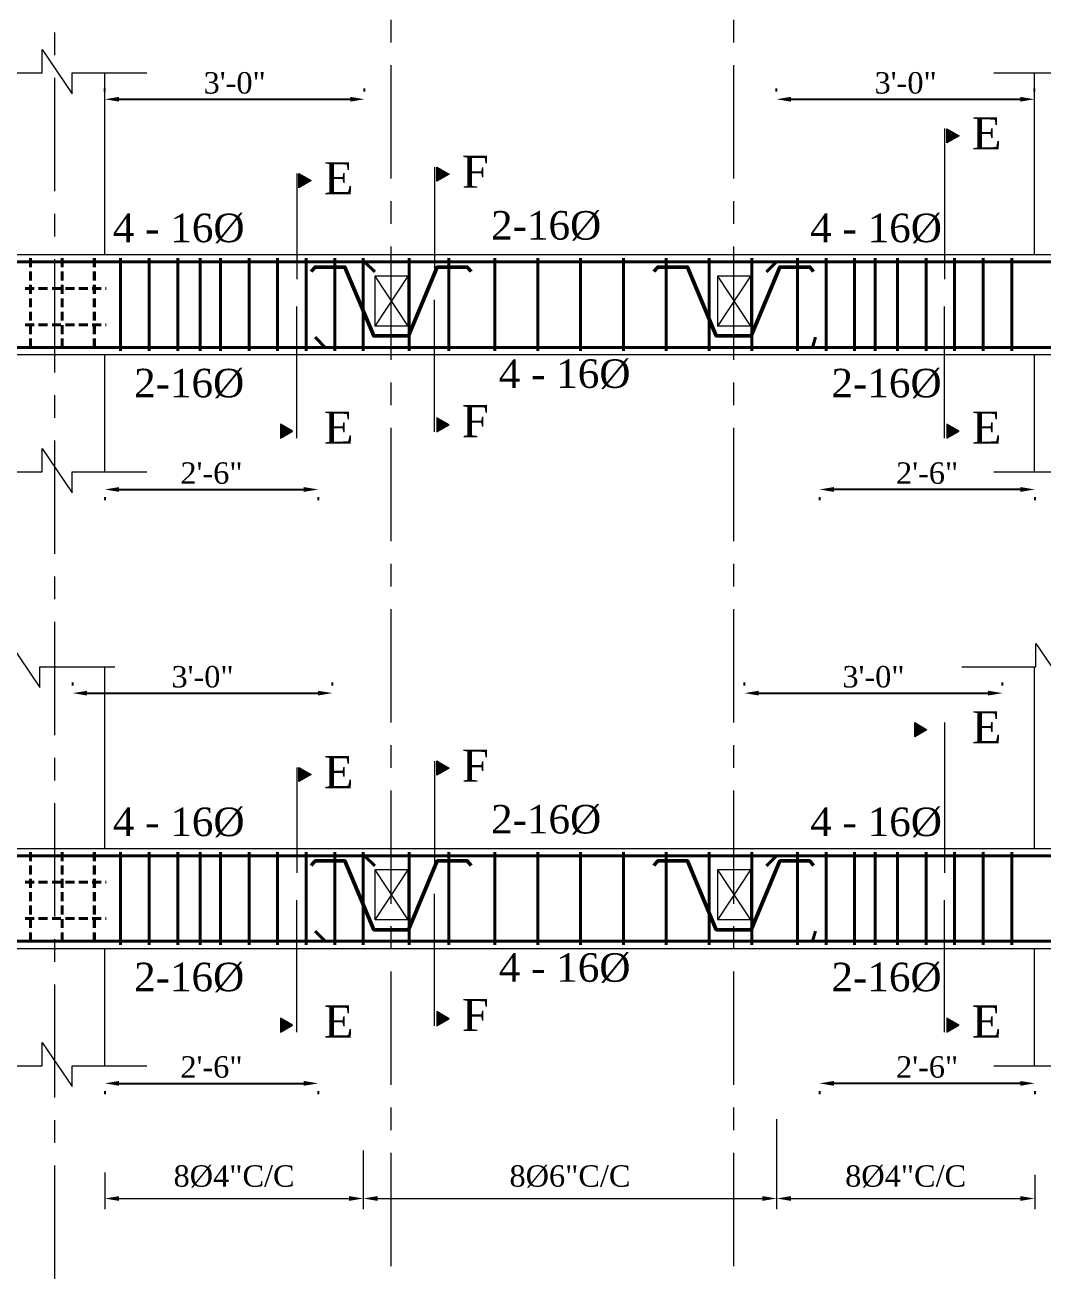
# Model space of a CAD drawing. Extents: x -2338379 to 930990, y -818978 to 106940.
# Drawn here: x 383694 to 383979.2, y -207909.5 to -207558.1 of the extents above; entities that cross this region are included whole.
import ezdxf

# ---------------------------------------------------------------- set-up
doc = ezdxf.new("R2010")
doc.units = 0
doc.header["$MEASUREMENT"] = 0
doc.header["$PDMODE"] = 34
for name, pattern in [('ACAD_ISO02W100', [15, 12, -3]), ('CENTER', [50.8, 31.75, -6.35, 6.35, -6.35]), ('DASHED', [0.75, 0.5, -0.25])]:
    doc.linetypes.add(name, pattern=pattern)
doc.layers.get('0').update_dxf_attribs({"linetype": 'CONTINUOUS', "lineweight": 30})
doc.layers.get('DEFPOINTS').update_dxf_attribs({"linetype": 'CONTINUOUS'})
for name, color, linetype, lineweight in [('BEAM', 1, 'DASHED', 18), ('Center', 11, 'CENTER', 15), ('Dimension', 35, 'CONTINUOUS', 9), ('HATCH', 3, 'CONTINUOUS', 15), ('rcc elevation', 253, 'CONTINUOUS', 18), ('rebar', 3, 'CONTINUOUS', 40), ('Structure', 2, 'CONTINUOUS', 50), ('TEXT', 7, 'CONTINUOUS', 30), ('WALL', 1, 'CONTINUOUS', 40)]:
    doc.layers.add(name, color=color, linetype=linetype, lineweight=lineweight)
doc.styles.get("Standard").update_dxf_attribs({"font": 'times.ttf', "height": 6})
doc.dimstyles.new('Standard$0', dxfattribs={"dimtxt": 6, "dimasz": 4, "dimexe": 3, "dimexo": 6, "dimgap": 3, "dimtad": 1, "dimdec": 1, "dimzin": 0, "dimdsep": 46, "dimlunit": 4, "dimtxsty": 'Standard', "dimcen": 0.09, "dimclrd": 6, "dimclre": 6, "dimclrt": 7, "dimadec": 0, "dimazin": 0, "dimtfac": 1, "dimtdec": 1, "dimtix": 1, "dimtofl": 0, "dimtmove": 1, "dimatfit": 3, "dimfxl": 1, "dimtolj": 1, "dimtzin": 0, "dimlwd": 18, "dimlwe": 18, "dimarcsym": 0})

# ---------------------------------------------------------------- blocks, each defined once
blk = doc.blocks.new('*D400')
at = {"color": 6, "lineweight": 18, "transparency": 16777216}
for p, q in [((383788.77, -207873.52), (383788.77, -207889.95)), ((383716.37, -207879.68), (383716.37, -207889.95)), ((383720.37, -207886.95), (383784.77, -207886.95))]:
    blk.add_line(p, q, dxfattribs=at)
at = {"color": 6, "lineweight": 30, "transparency": 16777216}
for points in [[(383720.37, -207886.28), (383720.37, -207887.62), (383716.37, -207886.95)], [(383784.77, -207886.28), (383784.77, -207887.62), (383788.77, -207886.95)]]:
    blk.add_solid(points, dxfattribs=at)
at = {"layer": 'DEFPOINTS', "color": 0, "lineweight": 30, "transparency": 16777216}
for p in [(383788.77, -207867.52), (383716.37, -207873.68), (383788.77, -207886.95)]:
    blk.add_point(p, dxfattribs=at)
at = {"color": 7, "transparency": 16777216, "insert": (383752.57, -207880.77), "char_height": 6, "attachment_point": 5}
blk.add_mtext('\\A1;8%%c4"C/C', dxfattribs=at)
blk = doc.blocks.new('*D401')
at = {"color": 6, "lineweight": 18, "transparency": 16777216}
for p, q in [((383904.58, -207864.68), (383904.58, -207889.95)), ((383788.77, -207873.52), (383788.77, -207889.95)), ((383792.77, -207886.95), (383900.58, -207886.95))]:
    blk.add_line(p, q, dxfattribs=at)
at = {"color": 6, "lineweight": 30, "transparency": 16777216}
for points in [[(383792.77, -207886.28), (383792.77, -207887.62), (383788.77, -207886.95)], [(383900.58, -207886.28), (383900.58, -207887.62), (383904.58, -207886.95)]]:
    blk.add_solid(points, dxfattribs=at)
at = {"layer": 'DEFPOINTS', "color": 0, "lineweight": 30, "transparency": 16777216}
for p in [(383904.58, -207858.68), (383788.77, -207867.52), (383904.58, -207886.95)]:
    blk.add_point(p, dxfattribs=at)
at = {"color": 7, "transparency": 16777216, "insert": (383846.68, -207880.77), "char_height": 6, "attachment_point": 5}
blk.add_mtext('\\A1;8%%C6"C/C', dxfattribs=at)
blk = doc.blocks.new('*D402')
at = {"color": 6, "lineweight": 18, "transparency": 16777216}
for p, q in [((383904.58, -207864.68), (383904.58, -207889.95)), ((383976.88, -207880.34), (383976.88, -207889.95)), ((383908.58, -207886.95), (383972.88, -207886.95))]:
    blk.add_line(p, q, dxfattribs=at)
at = {"color": 6, "lineweight": 30, "transparency": 16777216}
for points in [[(383908.58, -207886.28), (383908.58, -207887.62), (383904.58, -207886.95)], [(383972.88, -207886.28), (383972.88, -207887.62), (383976.88, -207886.95)]]:
    blk.add_solid(points, dxfattribs=at)
at = {"layer": 'DEFPOINTS', "color": 0, "lineweight": 30, "transparency": 16777216}
for p in [(383904.58, -207858.68), (383976.88, -207874.34), (383976.88, -207886.95)]:
    blk.add_point(p, dxfattribs=at)
at = {"color": 7, "transparency": 16777216, "insert": (383940.73, -207880.77), "char_height": 6, "attachment_point": 5}
blk.add_mtext('\\A1;8%%C4"C/C', dxfattribs=at)
blk = doc.blocks.new('*D403')
at = {"layer": 'DEFPOINTS', "color": 0, "lineweight": 30, "transparency": 16777216}
for p in [(383780.1, -207745.33), (383707.36, -207752.17), (383780.1, -207752.17)]:
    blk.add_point(p, dxfattribs=at)
at = {"layer": 'TEXT', "color": 6, "lineweight": -2, "transparency": 16777216}
for p, q in [((383707.36, -207743.17), (383707.36, -207742.33)), ((383780.1, -207743.17), (383780.1, -207742.33)), ((383711.36, -207745.33), (383776.1, -207745.33))]:
    blk.add_line(p, q, dxfattribs=at)
at = {"layer": 'TEXT', "color": 6, "lineweight": 30, "transparency": 16777216}
for points in [[(383711.36, -207744.67), (383711.36, -207746), (383707.36, -207745.33)], [(383776.1, -207744.67), (383776.1, -207746), (383780.1, -207745.33)]]:
    blk.add_solid(points, dxfattribs=at)
at = {"layer": 'TEXT', "color": 7, "transparency": 16777216, "insert": (383743.73, -207740.78), "char_height": 6, "attachment_point": 5}
blk.add_mtext('\\A1;3\'-0"', dxfattribs=at)
blk = doc.blocks.new('*D404')
at = {"layer": 'DEFPOINTS', "color": 0, "lineweight": 30, "transparency": 16777216}
for p in [(383716.36, -207847.84), (383776.11, -207847.84), (383776.11, -207854.68)]:
    blk.add_point(p, dxfattribs=at)
at = {"layer": 'TEXT', "color": 6, "lineweight": -2, "transparency": 16777216}
for p, q in [((383716.36, -207856.84), (383716.36, -207857.68)), ((383720.36, -207854.68), (383772.11, -207854.68)), ((383776.11, -207856.84), (383776.11, -207857.68))]:
    blk.add_line(p, q, dxfattribs=at)
at = {"layer": 'TEXT', "color": 6, "lineweight": 30, "transparency": 16777216}
for points in [[(383720.36, -207854.02), (383720.36, -207855.35), (383716.36, -207854.68)], [(383772.11, -207854.02), (383772.11, -207855.35), (383776.11, -207854.68)]]:
    blk.add_solid(points, dxfattribs=at)
at = {"layer": 'TEXT', "color": 7, "transparency": 16777216, "insert": (383746.24, -207850.13), "char_height": 6, "attachment_point": 5}
blk.add_mtext('\\A1;2\'-6"', dxfattribs=at)
blk = doc.blocks.new('*D405')
at = {"layer": 'DEFPOINTS', "color": 0, "lineweight": 30, "transparency": 16777216}
for p in [(383967.84, -207745.33), (383895.58, -207752.17), (383967.84, -207752.17)]:
    blk.add_point(p, dxfattribs=at)
at = {"layer": 'TEXT', "color": 6, "lineweight": -2, "transparency": 16777216}
for p, q in [((383895.58, -207743.17), (383895.58, -207742.33)), ((383967.84, -207743.17), (383967.84, -207742.33)), ((383899.58, -207745.33), (383963.84, -207745.33))]:
    blk.add_line(p, q, dxfattribs=at)
at = {"layer": 'TEXT', "color": 6, "lineweight": 30, "transparency": 16777216}
for points in [[(383899.58, -207744.67), (383899.58, -207746), (383895.58, -207745.33)], [(383963.84, -207744.67), (383963.84, -207746), (383967.84, -207745.33)]]:
    blk.add_solid(points, dxfattribs=at)
at = {"layer": 'TEXT', "color": 7, "transparency": 16777216, "insert": (383931.71, -207740.78), "char_height": 6, "attachment_point": 5}
blk.add_mtext('\\A1;3\'-0"', dxfattribs=at)
blk = doc.blocks.new('*D406')
at = {"layer": 'DEFPOINTS', "color": 0, "lineweight": 30, "transparency": 16777216}
for p in [(383916.61, -207847.84), (383976.88, -207847.84), (383916.61, -207854.68)]:
    blk.add_point(p, dxfattribs=at)
at = {"layer": 'TEXT', "color": 6, "lineweight": -2, "transparency": 16777216}
for p, q in [((383916.61, -207856.84), (383916.61, -207857.68)), ((383972.88, -207854.68), (383920.61, -207854.68)), ((383976.88, -207856.84), (383976.88, -207857.68))]:
    blk.add_line(p, q, dxfattribs=at)
at = {"layer": 'TEXT', "color": 6, "lineweight": 30, "transparency": 16777216}
for points in [[(383920.61, -207854.02), (383920.61, -207855.35), (383916.61, -207854.68)], [(383972.88, -207854.02), (383972.88, -207855.35), (383976.88, -207854.68)]]:
    blk.add_solid(points, dxfattribs=at)
at = {"layer": 'TEXT', "color": 7, "transparency": 16777216, "insert": (383946.74, -207850.13), "char_height": 6, "attachment_point": 5}
blk.add_mtext('\\A1;2\'-6"', dxfattribs=at)
blk = doc.blocks.new('*D480')
at = {"layer": 'DEFPOINTS', "color": 0, "lineweight": 30, "transparency": 16777216}
for p in [(383789.11, -207578.91), (383716.36, -207585.75), (383789.11, -207585.75)]:
    blk.add_point(p, dxfattribs=at)
at = {"layer": 'TEXT', "color": 6, "lineweight": -2, "transparency": 16777216}
for p, q in [((383716.36, -207576.75), (383716.36, -207575.91)), ((383789.11, -207576.75), (383789.11, -207575.91)), ((383720.36, -207578.91), (383785.11, -207578.91))]:
    blk.add_line(p, q, dxfattribs=at)
at = {"layer": 'TEXT', "color": 6, "lineweight": 30, "transparency": 16777216}
for points in [[(383720.36, -207578.24), (383720.36, -207579.58), (383716.36, -207578.91)], [(383785.11, -207578.24), (383785.11, -207579.58), (383789.11, -207578.91)]]:
    blk.add_solid(points, dxfattribs=at)
at = {"layer": 'TEXT', "color": 7, "transparency": 16777216, "insert": (383752.74, -207574.36), "char_height": 6, "attachment_point": 5}
blk.add_mtext('\\A1;3\'-0"', dxfattribs=at)
blk = doc.blocks.new('*D481')
at = {"layer": 'DEFPOINTS', "color": 0, "lineweight": 30, "transparency": 16777216}
for p in [(383716.36, -207681.42), (383776.11, -207681.42), (383776.11, -207688.26)]:
    blk.add_point(p, dxfattribs=at)
at = {"layer": 'TEXT', "color": 6, "lineweight": -2, "transparency": 16777216}
for p, q in [((383720.36, -207688.26), (383772.11, -207688.26)), ((383716.36, -207690.42), (383716.36, -207691.26)), ((383776.11, -207690.42), (383776.11, -207691.26))]:
    blk.add_line(p, q, dxfattribs=at)
at = {"layer": 'TEXT', "color": 6, "lineweight": 30, "transparency": 16777216}
for points in [[(383720.36, -207687.59), (383720.36, -207688.93), (383716.36, -207688.26)], [(383772.11, -207687.59), (383772.11, -207688.93), (383776.11, -207688.26)]]:
    blk.add_solid(points, dxfattribs=at)
at = {"layer": 'TEXT', "color": 7, "transparency": 16777216, "insert": (383746.24, -207683.71), "char_height": 6, "attachment_point": 5}
blk.add_mtext('\\A1;2\'-6"', dxfattribs=at)
blk = doc.blocks.new('*D445')
at = {"layer": 'DEFPOINTS', "color": 0, "lineweight": 30, "transparency": 16777216}
for p in [(383976.85, -207578.91), (383904.58, -207585.75), (383976.85, -207585.75)]:
    blk.add_point(p, dxfattribs=at)
at = {"layer": 'TEXT', "color": 6, "lineweight": -2, "transparency": 16777216}
for p, q in [((383904.58, -207576.75), (383904.58, -207575.91)), ((383976.85, -207576.75), (383976.85, -207575.91)), ((383908.58, -207578.91), (383972.85, -207578.91))]:
    blk.add_line(p, q, dxfattribs=at)
at = {"layer": 'TEXT', "color": 6, "lineweight": 30, "transparency": 16777216}
for points in [[(383908.58, -207578.24), (383908.58, -207579.58), (383904.58, -207578.91)], [(383972.85, -207578.24), (383972.85, -207579.58), (383976.85, -207578.91)]]:
    blk.add_solid(points, dxfattribs=at)
at = {"layer": 'TEXT', "color": 7, "transparency": 16777216, "insert": (383940.72, -207574.36), "char_height": 6, "attachment_point": 5}
blk.add_mtext('\\A1;3\'-0"', dxfattribs=at)
blk = doc.blocks.new('*D446')
at = {"layer": 'DEFPOINTS', "color": 0, "lineweight": 30, "transparency": 16777216}
for p in [(383916.61, -207681.42), (383976.88, -207681.42), (383916.61, -207688.26)]:
    blk.add_point(p, dxfattribs=at)
at = {"layer": 'TEXT', "color": 6, "lineweight": -2, "transparency": 16777216}
for p, q in [((383972.88, -207688.26), (383920.61, -207688.26)), ((383916.61, -207690.42), (383916.61, -207691.26)), ((383976.88, -207690.42), (383976.88, -207691.26))]:
    blk.add_line(p, q, dxfattribs=at)
at = {"layer": 'TEXT', "color": 6, "lineweight": 30, "transparency": 16777216}
for points in [[(383920.61, -207687.59), (383920.61, -207688.93), (383916.61, -207688.26)], [(383972.88, -207687.59), (383972.88, -207688.93), (383976.88, -207688.26)]]:
    blk.add_solid(points, dxfattribs=at)
at = {"layer": 'TEXT', "color": 7, "transparency": 16777216, "insert": (383946.74, -207683.71), "char_height": 6, "attachment_point": 5}
blk.add_mtext('\\A1;2\'-6"', dxfattribs=at)

msp = doc.modelspace()

# ---------------------------------------------------------------- hatches: boundary and pattern name
at = {"layer": 'HATCH', "ltscale": 0.5}
for points in [[(383952.28, -207591.11), (383952.28, -207587.17), (383955.7, -207589.14)], [(383770.74, -207603.7), (383770.74, -207599.75), (383774.16, -207601.72)], [(383809.39, -207601.87), (383809.39, -207597.93), (383812.81, -207599.9)], [(383765.54, -207669.98), (383765.54, -207673.93), (383768.96, -207671.96)], [(383809.39, -207668.16), (383809.39, -207672.11), (383812.81, -207670.13)], [(383952.28, -207669.98), (383952.28, -207673.93), (383955.7, -207671.96)], [(383943.27, -207757.54), (383943.27, -207753.59), (383946.69, -207755.57)], [(383809.39, -207768.3), (383809.39, -207764.35), (383812.81, -207766.33)], [(383770.74, -207770.12), (383770.74, -207766.17), (383774.16, -207768.15)], [(383809.39, -207834.58), (383809.39, -207838.53), (383812.81, -207836.56)], [(383765.54, -207836.41), (383765.54, -207840.35), (383768.96, -207838.38)], [(383952.28, -207836.41), (383952.28, -207840.35), (383955.7, -207838.38)]]:
    msp.add_hatch(color=256, dxfattribs=at).paths.add_polyline_path(points)

# ---------------------------------------------------------------- linework, layer by layer
at = {"layer": 'BEAM', "linetype": 'ACAD_ISO02W100', "ltscale": 5}
for p, q in [((383792.02, -207628.46), (383792.02, -207642.46)), ((383801.22, -207628.46), (383801.22, -207642.46)), ((383888.02, -207628.46), (383888.02, -207642.46)), ((383897.22, -207628.46), (383897.22, -207642.46)), ((383792.02, -207794.88), (383792.02, -207808.88)), ((383801.22, -207794.88), (383801.22, -207808.88)), ((383888.02, -207794.88), (383888.02, -207808.88)), ((383897.22, -207794.88), (383897.22, -207808.88))]:
    msp.add_line(p, q, dxfattribs=at)
at = {"layer": 'Center'}
for p, q in [((383702.36, -207909.49), (383702.36, -206890.81)), ((383796.57, -207905.93), (383796.57, -206890.81)), ((383892.57, -207905.93), (383892.57, -206890.81))]:
    msp.add_line(p, q, dxfattribs=at)
at = {"layer": 'Dimension', "ltscale": 0.5}
for p, q in [((383951.65, -207587.14), (383951.65, -207629.31)), ((383770.11, -207599.76), (383770.11, -207629.31)), ((383808.76, -207597.94), (383808.76, -207627.48)), ((383808.76, -207672.1), (383808.76, -207635.15)), ((383770.11, -207673.92), (383770.11, -207636.97)), ((383951.65, -207673.92), (383951.65, -207636.97)), ((383951.65, -207753.56), (383951.65, -207795.73)), ((383808.76, -207764.36), (383808.76, -207793.91)), ((383770.11, -207766.19), (383770.11, -207795.73)), ((383770.11, -207840.34), (383770.11, -207803.39)), ((383808.76, -207838.52), (383808.76, -207801.57)), ((383951.65, -207840.34), (383951.65, -207803.39))]:
    msp.add_line(p, q, dxfattribs=at)
at = {"layer": 'Dimension', "linetype": 'ACAD_ISO02W100', "ltscale": 125}
for p, q in [((383801.22, -207628.46), (383792.02, -207628.46)), ((383792.02, -207628.46), (383801.22, -207642.46)), ((383801.22, -207628.46), (383792.02, -207642.46)), ((383897.22, -207628.46), (383888.02, -207628.46)), ((383888.02, -207628.46), (383897.22, -207642.46)), ((383897.22, -207628.46), (383888.02, -207642.46)), ((383801.22, -207642.46), (383792.02, -207642.46)), ((383897.22, -207642.46), (383888.02, -207642.46)), ((383801.22, -207794.88), (383792.02, -207794.88)), ((383792.02, -207794.88), (383801.22, -207808.88)), ((383801.22, -207794.88), (383792.02, -207808.88)), ((383897.22, -207794.88), (383888.02, -207794.88)), ((383888.02, -207794.88), (383897.22, -207808.88)), ((383897.22, -207794.88), (383888.02, -207808.88)), ((383801.22, -207808.88), (383792.02, -207808.88)), ((383897.22, -207808.88), (383888.02, -207808.88))]:
    msp.add_line(p, q, dxfattribs=at)
at = {"layer": 'Dimension'}
for points in [[(383678.02, -207571.54), (383698.81, -207571.54), (383698.81, -207564.98), (383707.2, -207577.37), (383707.2, -207571.54), (383728.17, -207571.54)], [(383965.44, -207571.54), (383986.23, -207571.54), (383986.23, -207564.98), (383994.61, -207577.37), (383994.61, -207571.54), (384015.58, -207571.54)], [(383678.02, -207683.33), (383698.81, -207683.33), (383698.81, -207676.77), (383707.2, -207689.16), (383707.2, -207683.33), (383728.17, -207683.33)], [(383965.44, -207683.33), (383986.23, -207683.33), (383986.23, -207676.77), (383994.61, -207689.16), (383994.61, -207683.33), (384015.58, -207683.33)], [(383669.02, -207737.96), (383689.8, -207737.96), (383689.8, -207731.4), (383698.19, -207743.79), (383698.19, -207737.96), (383719.16, -207737.96)], [(383956.43, -207737.96), (383977.22, -207737.96), (383977.22, -207731.4), (383985.61, -207743.79), (383985.61, -207737.96), (384006.58, -207737.96)], [(383678.02, -207849.76), (383698.81, -207849.76), (383698.81, -207843.2), (383707.2, -207855.59), (383707.2, -207849.76), (383728.17, -207849.76)], [(383965.44, -207849.76), (383986.23, -207849.76), (383986.23, -207843.2), (383994.61, -207855.59), (383994.61, -207849.76), (384015.58, -207849.76)]]:
    msp.add_lwpolyline(points, dxfattribs=at)
at = {"layer": 'Dimension', "ltscale": 0.5}
for points in [[(383955.7, -207589.14), (383952.28, -207591.11), (383952.28, -207587.17)], [(383774.16, -207601.72), (383770.74, -207603.7), (383770.74, -207599.75)], [(383812.81, -207599.9), (383809.39, -207601.87), (383809.39, -207597.93)], [(383768.96, -207671.96), (383765.54, -207669.98), (383765.54, -207673.93)], [(383812.81, -207670.13), (383809.39, -207668.16), (383809.39, -207672.11)], [(383955.7, -207671.96), (383952.28, -207669.98), (383952.28, -207673.93)], [(383946.69, -207755.57), (383943.27, -207757.54), (383943.27, -207753.59)], [(383812.81, -207766.33), (383809.39, -207768.3), (383809.39, -207764.35)], [(383774.16, -207768.15), (383770.74, -207770.12), (383770.74, -207766.17)], [(383812.81, -207836.56), (383809.39, -207834.58), (383809.39, -207838.53)], [(383768.96, -207838.38), (383765.54, -207836.41), (383765.54, -207840.35)], [(383955.7, -207838.38), (383952.28, -207836.41), (383952.28, -207840.35)]]:
    msp.add_lwpolyline(points, close=True, dxfattribs=at)
at = {"layer": 'rcc elevation', "ltscale": 20}
for p, q in [((383716.36, -207622.45), (383716.36, -207571.54)), ((383716.36, -207622.45), (383716.36, -207571.54)), ((383976.85, -207622.45), (383976.85, -207571.54)), ((382275.53, -207622.45), (384264.26, -207622.45)), ((383716.36, -207622.45), (383976.85, -207622.45)), ((382275.53, -207650.45), (384264.26, -207650.45)), ((383716.36, -207650.45), (383976.85, -207650.45)), ((383716.36, -207683.33), (383716.36, -207650.45)), ((383716.36, -207683.33), (383716.36, -207650.45)), ((383976.85, -207683.33), (383976.85, -207650.45)), ((383716.36, -207788.88), (383716.36, -207737.96)), ((383716.36, -207788.88), (383716.36, -207737.96)), ((383976.85, -207788.88), (383976.85, -207737.96)), ((382275.53, -207788.88), (384264.26, -207788.88)), ((383716.36, -207788.88), (383976.85, -207788.88)), ((382275.53, -207816.88), (384264.26, -207816.88)), ((383716.36, -207816.88), (383976.85, -207816.88)), ((383716.36, -207849.76), (383716.36, -207816.88)), ((383716.36, -207849.76), (383716.36, -207816.88)), ((383976.85, -207849.76), (383976.85, -207816.88))]:
    msp.add_line(p, q, dxfattribs=at)
at = {"layer": 'rebar', "ltscale": 20}
for p, q in [((381678.24, -207624.45), (384282.91, -207624.45)), ((383789.11, -207624.45), (383791.96, -207627.3)), ((383904.58, -207624.45), (383901.73, -207627.3)), ((383775.26, -207645.6), (383778.11, -207648.45)), ((383915.46, -207645.6), (383914.61, -207648.45)), ((381675.61, -207648.45), (384285.54, -207648.45)), ((381678.24, -207790.88), (384282.91, -207790.88)), ((383789.11, -207790.88), (383791.96, -207793.73)), ((383904.58, -207790.88), (383901.73, -207793.73)), ((381675.61, -207814.88), (384285.54, -207814.88)), ((383775.26, -207812.03), (383778.11, -207814.88)), ((383915.46, -207812.03), (383914.61, -207814.88))]:
    msp.add_line(p, q, dxfattribs=at)
at = {"layer": 'rebar', "linetype": 'DASHED', "ltscale": 5}
for p, q in [((383695.56, -207623.45), (383695.56, -207649.45)), ((383704.43, -207623.45), (383704.43, -207649.45)), ((383713.38, -207623.45), (383713.38, -207649.45)), ((383713.47, -207623.45), (383713.47, -207649.45)), ((383694.07, -207631.91), (383716.75, -207631.91)), ((383694.07, -207642.08), (383716.75, -207642.08)), ((383695.56, -207789.88), (383695.56, -207815.88)), ((383704.43, -207789.88), (383704.43, -207815.88)), ((383713.38, -207789.88), (383713.38, -207815.88)), ((383713.47, -207789.88), (383713.47, -207815.88)), ((383694.07, -207798.33), (383716.75, -207798.33)), ((383694.07, -207808.5), (383716.75, -207808.5))]:
    msp.add_line(p, q, dxfattribs=at)
at = {"layer": 'rebar', "ltscale": 5}
for p, q in [((383720.77, -207623.45), (383720.77, -207649.45)), ((383728.77, -207623.45), (383728.77, -207649.45)), ((383736.77, -207623.45), (383736.77, -207649.45)), ((383743.11, -207623.45), (383743.11, -207649.45)), ((383748.77, -207623.45), (383748.77, -207649.45)), ((383756.77, -207623.45), (383756.77, -207649.45)), ((383764.77, -207623.45), (383764.77, -207649.45)), ((383772.77, -207623.45), (383772.77, -207649.45)), ((383780.77, -207623.45), (383780.77, -207649.45)), ((383788.77, -207623.45), (383788.77, -207649.45)), ((383801.65, -207623.45), (383801.65, -207649.45)), ((383812.77, -207623.45), (383812.77, -207649.45)), ((383825.65, -207623.45), (383825.65, -207649.45)), ((383837.65, -207623.45), (383837.65, -207649.45)), ((383849.65, -207623.45), (383849.65, -207649.45)), ((383861.65, -207623.45), (383861.65, -207649.45)), ((383873.65, -207623.45), (383873.65, -207649.45)), ((383885.65, -207623.45), (383885.65, -207649.45)), ((383897.65, -207623.45), (383897.65, -207649.45)), ((383910.44, -207623.45), (383910.44, -207649.45)), ((383918.44, -207623.45), (383918.44, -207649.45)), ((383926.44, -207623.45), (383926.44, -207649.45)), ((383932.16, -207623.45), (383932.16, -207649.45)), ((383938.44, -207623.45), (383938.44, -207649.45)), ((383946.44, -207623.45), (383946.44, -207649.45)), ((383954.44, -207623.45), (383954.44, -207649.45)), ((383962.44, -207623.45), (383962.44, -207649.45)), ((383970.44, -207623.45), (383970.44, -207649.45)), ((383720.77, -207789.88), (383720.77, -207815.88)), ((383728.77, -207789.88), (383728.77, -207815.88)), ((383736.77, -207789.88), (383736.77, -207815.88)), ((383743.11, -207789.88), (383743.11, -207815.88)), ((383748.77, -207789.88), (383748.77, -207815.88)), ((383756.77, -207789.88), (383756.77, -207815.88)), ((383764.77, -207789.88), (383764.77, -207815.88)), ((383772.77, -207789.88), (383772.77, -207815.88)), ((383780.77, -207789.88), (383780.77, -207815.88)), ((383788.77, -207789.88), (383788.77, -207815.88)), ((383801.65, -207789.88), (383801.65, -207815.88)), ((383812.77, -207789.88), (383812.77, -207815.88)), ((383825.65, -207789.88), (383825.65, -207815.88)), ((383837.65, -207789.88), (383837.65, -207815.88)), ((383849.65, -207789.88), (383849.65, -207815.88)), ((383861.65, -207789.88), (383861.65, -207815.88)), ((383873.65, -207789.88), (383873.65, -207815.88)), ((383885.65, -207789.88), (383885.65, -207815.88)), ((383897.65, -207789.88), (383897.65, -207815.88)), ((383910.44, -207789.88), (383910.44, -207815.88)), ((383918.44, -207789.88), (383918.44, -207815.88)), ((383926.44, -207789.88), (383926.44, -207815.88)), ((383932.16, -207789.88), (383932.16, -207815.88)), ((383938.44, -207789.88), (383938.44, -207815.88)), ((383946.44, -207789.88), (383946.44, -207815.88)), ((383954.44, -207789.88), (383954.44, -207815.88)), ((383962.44, -207789.88), (383962.44, -207815.88)), ((383970.44, -207789.88), (383970.44, -207815.88))]:
    msp.add_line(p, q, dxfattribs=at)
at = {"layer": 'Structure'}
for points in [[(383801.46, -207645.23), (383791.68, -207645.23), (383783.63, -207625.93), (383775.26, -207625.93), (383774.19, -207627.16)], [(383791.68, -207645.23), (383801.46, -207645.23), (383809.51, -207625.93), (383817.88, -207625.93), (383818.95, -207627.16)], [(383897.46, -207645.23), (383887.68, -207645.23), (383879.63, -207625.93), (383871.26, -207625.93), (383870.19, -207627.16)], [(383887.68, -207645.23), (383897.46, -207645.23), (383905.51, -207625.93), (383913.88, -207625.93), (383914.95, -207627.16)], [(383801.46, -207811.65), (383791.68, -207811.65), (383783.63, -207792.36), (383775.26, -207792.36), (383774.19, -207793.59)], [(383791.68, -207811.65), (383801.46, -207811.65), (383809.51, -207792.36), (383817.88, -207792.36), (383818.95, -207793.59)], [(383897.46, -207811.65), (383887.68, -207811.65), (383879.63, -207792.36), (383871.26, -207792.36), (383870.19, -207793.59)], [(383887.68, -207811.65), (383897.46, -207811.65), (383905.51, -207792.36), (383913.88, -207792.36), (383914.95, -207793.59)]]:
    msp.add_lwpolyline(points, dxfattribs=at)

# ---------------------------------------------------------------- texts
at = {"layer": 'TEXT', "width": 1356.5327, "attachment_point": 1}
for s, insert, char_height in [('{\\fTimes New Roman|b0|i0|c0|p18;E}', (383959.28, -207583.97), 9), ('{\\fTimes New Roman|b0|i0|c0|p18;E}', (383777.74, -207596.55), 9), ('{\\fTimes New Roman|b0|i0|c0|p18;F}', (383816.39, -207594.73), 9), ('2-16%%C ', (383824.56, -207610.24), 8), ('2-16%%C ', (383724.54, -207654.44), 8), ('2-16%%C ', (383919.93, -207654.44), 8), ('{\\fTimes New Roman|b0|i0|c0|p18;E}', (383777.74, -207666.43), 9), ('{\\fTimes New Roman|b0|i0|c0|p18;F}', (383816.39, -207664.61), 9), ('{\\fTimes New Roman|b0|i0|c0|p18;E}', (383959.28, -207666.43), 9), ('{\\fTimes New Roman|b0|i0|c0|p18;E}', (383959.28, -207750.39), 9), ('{\\fTimes New Roman|b0|i0|c0|p18;F}', (383816.39, -207761.15), 9), ('{\\fTimes New Roman|b0|i0|c0|p18;E}', (383777.74, -207762.97), 9), ('2-16%%C ', (383824.56, -207776.66), 8), ('2-16%%C ', (383724.54, -207820.87), 8), ('2-16%%C ', (383919.93, -207820.87), 8), ('{\\fTimes New Roman|b0|i0|c0|p18;F}', (383816.39, -207831.03), 9), ('{\\fTimes New Roman|b0|i0|c0|p18;E}', (383777.74, -207832.86), 9), ('{\\fTimes New Roman|b0|i0|c0|p18;E}', (383959.28, -207832.86), 9)]:
    msp.add_mtext(s, dxfattribs=dict(at, insert=insert, char_height=char_height))
at = {"layer": 'WALL', "color": 7, "char_height": 8, "attachment_point": 5}
for insert in [(383737.05, -207615.13), (383932.44, -207615.13), (383845.18, -207655.96), (383737.05, -207781.56), (383932.44, -207781.56), (383845.18, -207822.38)]:
    msp.add_mtext('4 - 16%%C', dxfattribs=dict(at, insert=insert))

# ---------------------------------------------------------------- dimensions: what is measured, and where the dimension line sits
for base, p1, p2, text, picture, middle in [((383904.58, -207886.95), (383788.77, -207867.52), (383904.58, -207858.68), '8%%C6"C/C', '*D401', (383846.68, -207880.77)), ((383976.88, -207886.95), (383904.58, -207858.68), (383976.88, -207874.34), '8%%C4"C/C', '*D402', (383940.73, -207880.77)), ((383788.77, -207886.95), (383716.37, -207873.68), (383788.77, -207867.52), '8%%c4"C/C', '*D400', (383752.57, -207880.77))]:
    dim = msp.add_linear_dim(base=base, p1=p1, p2=p2, text=text, dimstyle='Standard$0')
    dim.commit()
    dim.dimension.update_dxf_attribs({"geometry": picture, "text_midpoint": middle})
at = {"layer": 'TEXT'}
for p1, p2, distance, picture, middle in [((383716.36, -207585.75), (383789.11, -207585.75), 6.84, '*D480', (383752.74, -207574.36)), ((383904.58, -207585.75), (383976.85, -207585.75), 6.84, '*D445', (383940.72, -207574.36)), ((383716.36, -207681.42), (383776.11, -207681.42), -6.84, '*D481', (383746.24, -207683.71)), ((383976.88, -207681.42), (383916.61, -207681.42), 6.84, '*D446', (383946.74, -207683.71)), ((383707.36, -207752.17), (383780.1, -207752.17), 6.84, '*D403', (383743.73, -207740.78)), ((383895.58, -207752.17), (383967.84, -207752.17), 6.84, '*D405', (383931.71, -207740.78)), ((383716.36, -207847.84), (383776.11, -207847.84), -6.84, '*D404', (383746.24, -207850.13)), ((383976.88, -207847.84), (383916.61, -207847.84), 6.84, '*D406', (383946.74, -207850.13))]:
    dim = msp.add_aligned_dim(p1=p1, p2=p2, distance=distance, dimstyle='Standard$0', override={"dimscale": 0.5, "dimtxt": 18, "dimasz": 8, "dimexe": 6, "dimexo": 18, "dimdec": 0, "dimlfac": 0.5, "dimzin": 11, "dimcen": 2.5, "dimdle": 6, "dimtdec": 0, "dimtofl": 1, "dimlwd": 65534, "dimlwe": 65534}, dxfattribs=at)
    dim.commit()
    dim.dimension.update_dxf_attribs({"geometry": picture, "text_midpoint": middle})

doc.saveas('drawing.dxf')
